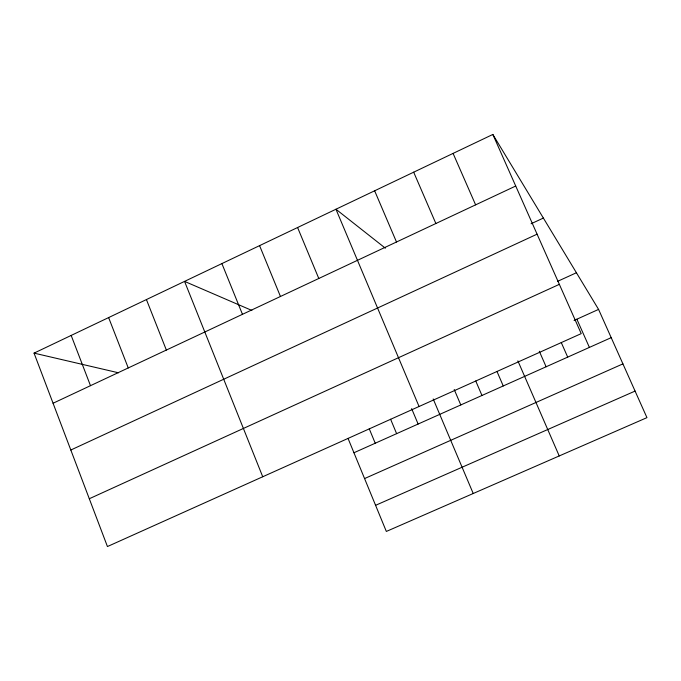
<?xml version="1.0" encoding="UTF-8"?>
<svg xmlns="http://www.w3.org/2000/svg" width="681" height="681" viewBox="0 0 681 681"><rect width="100%" height="100%" fill="white"/><g stroke="black" fill="none" stroke-linecap="round" stroke-linejoin="round"><path stroke-width="1.02" d="M492.84 134.455L581.216 333.63L107.436 546.545L34.05 353.124L492.84 134.455L598.573 309.404L646.95 417.64L386.34 531.444L348.025 438.377M53.067 403.246L515.721 186.024M531.078 223.768L543.37 218.056M70.815 450.022L537.088 234.17M557.509 281.381L576.415 272.749M89.296 498.739L559.348 284.352M574.057 320.47L598.573 309.404M353.941 452.754L611.197 337.657M364.573 478.564L622.919 363.884M375.589 505.319L635.075 391.081M34.05 353.124L118.494 372.788M251.885 310.451L184.56 281.389L262.73 476.76M385.361 248.182L335.946 209.237L419.062 406.506M576.875 319.202L589.397 347.412M561.272 342.543L567.699 357.116M453.086 153.404L475.619 204.853M539.309 351.251L546.111 366.778M517.883 360.887L559.229 455.947M413.682 172.182L435.874 223.513M496.977 371.443L503.242 385.957M475.747 380.977L481.969 395.474M374.635 190.791L396.495 242.002M454.218 389.506L460.799 404.948M433.193 398.955L473.218 493.504M411.647 408.643L418.117 424.042M390.605 419.241L396.623 433.661M297.588 227.514L318.793 278.486M369.264 428.834L375.231 443.229M259.58 245.637L280.453 296.482M221.904 263.59L242.462 314.324M146.424 299.563L166.36 350.06M108.628 317.584L128.249 367.944M71.173 335.435L90.488 385.676"/></g></svg>
